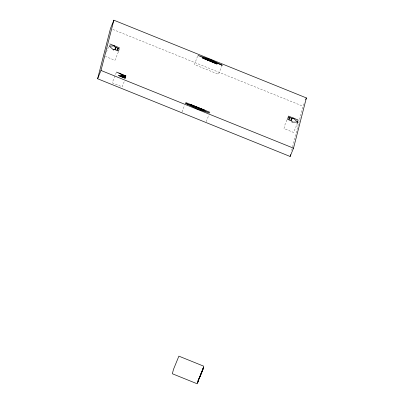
<?xml version="1.0" encoding="UTF-8"?>
<svg xmlns="http://www.w3.org/2000/svg" width="404" height="404" viewBox="0 0 404 404"><rect width="100%" height="100%" fill="white"/><g stroke="black" fill="none" stroke-linecap="round" stroke-linejoin="round"><path stroke-width="0.3" stroke-dasharray="2.02 1.52" d="M182.053 111.923L184.593 105.277M291.678 150.424L292.456 147.399M292.612 146.793L303.005 106.222L304.586 102.348M106.398 52.227L109.332 45.036M118.337 52.005L114.953 60.302L105.328 56.414M116.281 72.654L113.12 80.396L112.479 82.911L122.104 86.794L124.589 80.714M197.546 56.262L194.41 64.574L218.473 74.291L221.634 66.544M206.197 121.644L208.908 115.009M286.875 119.973L285.072 124.402L283.997 128.588L293.622 132.472L296.783 124.73M112.827 29.441L303.005 106.222"/><path stroke-width="0.61" d="M97.611 78.755L110.489 28.497L113.872 20.2L306.389 97.925L293.511 148.182L290.128 156.479L97.611 78.755L100.995 70.458L113.872 20.2M118.912 73.073L121.074 74.124C119.877 74.831 127.174 77.543 125.432 75.881L125.992 75.932L116.509 72.099M190.612 104.484L204.899 110.252M221.857 65.993L222.064 65.19L210.257 59.459L198 55.474L222.064 65.19M202.965 369.296L203.757 366.196L178.881 356.151L173.462 369.428L172.357 373.756L197.233 383.8M297.011 124.18L298.081 119.988L288.456 116.105M290.128 156.479L290.592 154.666M198.086 380.639L198.723 379.058M198.066 380.73L199.121 378.104M199.308 377.846L200 376.124M200.071 375.846L200.763 374.124M200.924 373.826L201.616 372.109M201.687 371.826L203.348 367.64M198.106 380.881L199.243 378.205M199.263 378.013L199.975 376.215M200.879 373.998L201.591 372.2M202.268 370.554L203.207 368.185M197.692 382.224L200.798 374.579M202.126 371.14L203.01 369.024M198.743 379.715L197.389 383.285L198.601 380.411M199.45 377.962L202.975 369.231M200.036 376.74L202.656 370.231M305.712 99.586L306.389 97.925M109.787 43.93L119.412 47.813M124.518 76.341L125.7 76.982L125.336 77.346A2.333 0.384 22.2 0 1 124.164 77.058L121.932 76.154A2.575 0.424 22.2 0 1 120.791 75.523L120.498 75.033L121.811 75.26L123.311 75.836L123.139 76.497L124.998 76.977L124.513 76.351M185.724 102.51L209.787 112.226M100.995 70.458L293.511 148.182M113.953 49.293L113.736 50.146L109.247 46.021L114.807 45.955L114.59 46.808L115.539 47.192L114.903 49.677L113.953 49.293M115.993 47.374L115.357 49.864L116.882 50.475L117.519 47.99L115.993 47.374M118.125 48.238L117.488 50.722L118.554 51.151L119.19 48.667L118.125 48.238M118.619 75.538L125.346 78.442L125.538 77.704L124.735 77.381L124.589 77.952L118.619 75.538M122.614 75.73L122.488 76.235L121.144 75.397L122.614 75.73M190.446 105.121L185.517 103.313L197.324 109.045L209.58 113.024L190.446 105.121M190.537 104.772L190.466 105.04L204.757 110.807L204.823 110.544L190.537 104.772M202.727 58.065L216.968 64.019L202.727 58.065M202.823 57.691L202.757 57.959L217.044 63.726L217.115 63.463L202.823 57.691M288.239 116.953L287.603 119.443L288.668 119.872L289.304 117.382L288.239 116.953M289.91 117.63L289.274 120.114L290.799 120.73L291.435 118.246L289.91 117.63M291.89 118.428L291.254 120.917L292.203 121.296L291.986 122.149L297.546 122.084L293.057 117.963L292.839 118.811L291.89 118.428M125.215 76.068C124.376 76.063 121.139 75.063 121.786 74.407L125.215 76.068"/></g></svg>
